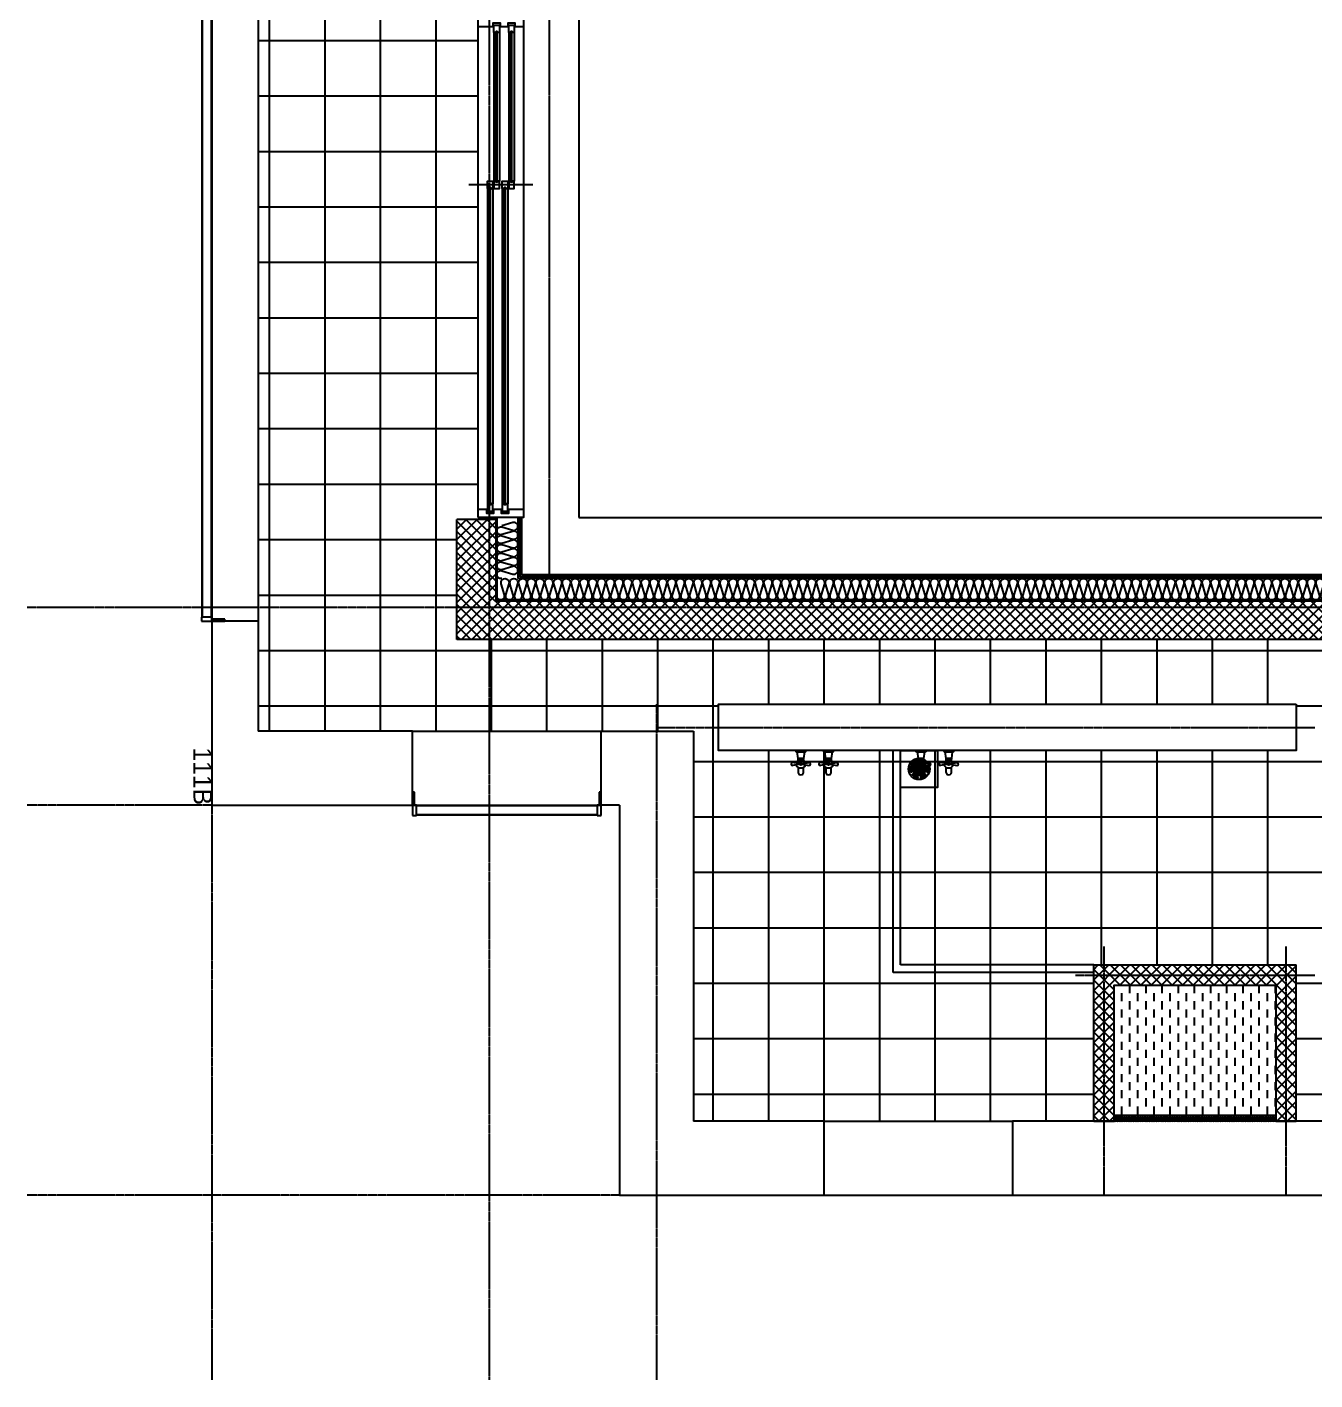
# Model space of a CAD drawing. Header units: millimetres. Extents: x 18456 to 179493, y -203649 to 469211.
# Drawn here: x 105849 to 112815, y 192401 to 199720 of the extents above; entities that cross this region are included whole.
import ezdxf

# ---------------------------------------------------------------- set-up
doc = ezdxf.new("R2010")
doc.units = ezdxf.units.MM
for name, pattern in [('X-평면도(기본형)$0$CEN', [52.5, 50, -1, 0.5, -1]), ('X-평면도(기본형)$0$HID', [2.8, 1.8, -1]), ('X-평면도(기본형)$0$HID2', [7.5, 6, -1.5])]:
    doc.linetypes.add(name, pattern=pattern)
for name, color, linetype, true_color in [('X-평면도(기본형)$0$40HAT', 9, 'Continuous', 0x808080), ('X-평면도(기본형)$0$4ELE', 4, 'Continuous', 0x00ffff), ('X-평면도(기본형)$0$4GYP', 4, 'Continuous', 0x00ffff), ('X-평면도(기본형)$0$AHID', 5, 'X-평면도(기본형)$0$HID', 0x0000ff), ('X-평면도(기본형)$0$CEN', 1, 'X-평면도(기본형)$0$CEN', 0xff0000), ('X-평면도(기본형)$0$DEFTXT', 7, 'Continuous', 0x7fdfff), ('X-평면도(기본형)$0$ETC', 9, 'Continuous', 0x808080), ('X-평면도(기본형)$0$INS', 9, 'Continuous', 0x808080), ('X-평면도(기본형)$0$INSUL', 9, 'Continuous', 0x808080), ('X-평면도(기본형)$0$LV', 4, 'Continuous', 0x00ffff), ('X-평면도(기본형)$0$TIL', 5, 'Continuous', 0x0000ff), ('X-평면도(기본형)$0$UIS', 7, 'X-평면도(기본형)$0$HID2', 0x000000), ('X-평면도(기본형)$0$W1', 2, 'Continuous', 0xffff00), ('X-평면도(기본형)$0$W2', 3, 'Continuous', 0x00ff00), ('X-평면도(기본형)$0$WID', 4, 'Continuous', 0x00ffff), ('X-평면도(기본형)$0$국기계양대', 9, 'Continuous', 0x808080), ('X-평면도(기본형)$0$설비OPEN', 9, 'Continuous', 0x808080), ('X-평면도(기본형)$0$수전', 5, 'Continuous', 0x0000ff)]:
    doc.layers.add(name, color=color, linetype=linetype, true_color=true_color)
doc.styles.add('맑은 고딕 Regular', font='')
doc.styles.get('맑은 고딕 Regular').set_extended_font_data('M+39D80 怨좊뵓')
pattern_1 = [(225, (-183867.03, 5993.16), (28.2842712, -28.2842712), []), (315, (-183867.03, 5993.16), (28.2842712, 28.2842712), [])]

# ---------------------------------------------------------------- blocks, each defined once
blk = doc.blocks.new('U276 (X-평면도(기본형)$0$ins-l)')
at = {"layer": 'X-평면도(기본형)$0$INSUL', "color": 8, "true_color": 0x808080}
for p, q in [((37, 24), (21, 76)), ((57, 76), (42, 24)), ((78, 24), (63, 76)), ((99, 76), (83, 24)), ((119, 24), (104, 76)), ((140, 76), (124, 24)), ((161, 24), (145, 76)), ((181, 76), (166, 24)), ((202, 24), (186, 76)), ((222, 76), (207, 24)), ((243, 24), (228, 76)), ((264, 76), (248, 24)), ((284, 24), (269, 76)), ((305, 76), (289, 24)), ((325, 24), (310, 76)), ((346, 76), (331, 24)), ((367, 24), (351, 76)), ((387, 76), (372, 24)), ((408, 24), (392, 76)), ((428, 76), (413, 24)), ((449, 24), (434, 76)), ((470, 76), (454, 24)), ((490, 24), (475, 76)), ((511, 76), (495, 24)), ((531, 24), (516, 76)), ((552, 76), (537, 24)), ((573, 24), (557, 76)), ((593, 76), (578, 24)), ((614, 24), (598, 76)), ((635, 76), (619, 24)), ((655, 24), (640, 76)), ((676, 76), (660, 24)), ((696, 24), (681, 76)), ((717, 76), (702, 24)), ((738, 24), (722, 76)), ((758, 76), (743, 24)), ((779, 24), (763, 76)), ((799, 76), (784, 24)), ((820, 24), (805, 76)), ((841, 76), (825, 24)), ((861, 24), (846, 76)), ((882, 76), (866, 24)), ((902, 24), (887, 76)), ((923, 76), (908, 24)), ((944, 24), (928, 76)), ((964, 76), (949, 24)), ((985, 24), (969, 76)), ((1006, 76), (990, 24)), ((1026, 24), (1011, 76)), ((1047, 76), (1031, 24)), ((1067, 24), (1052, 76)), ((1088, 76), (1073, 24)), ((1109, 24), (1093, 76)), ((1129, 76), (1114, 24)), ((1150, 24), (1134, 76)), ((1170, 76), (1155, 24)), ((1191, 24), (1176, 76)), ((1212, 76), (1196, 24)), ((1232, 24), (1217, 76)), ((1253, 76), (1237, 24)), ((1273, 24), (1258, 76)), ((1294, 76), (1279, 24)), ((1315, 24), (1299, 76)), ((1335, 76), (1320, 24)), ((1356, 24), (1340, 76)), ((1377, 76), (1361, 24)), ((1397, 24), (1382, 76)), ((1418, 76), (1402, 24)), ((1438, 24), (1423, 76)), ((1459, 76), (1443, 24)), ((1480, 24), (1464, 76)), ((1500, 76), (1485, 24)), ((1521, 24), (1505, 76)), ((1541, 76), (1526, 24)), ((1562, 24), (1547, 76)), ((1583, 76), (1567, 24)), ((1603, 24), (1588, 76)), ((1624, 76), (1608, 24)), ((1644, 24), (1629, 76)), ((1665, 76), (1650, 24)), ((1686, 24), (1670, 76)), ((1706, 76), (1691, 24)), ((1727, 24), (1711, 76)), ((1747, 76), (1732, 24)), ((1768, 24), (1753, 76)), ((1789, 76), (1773, 24)), ((1809, 24), (1794, 76)), ((1830, 76), (1814, 24)), ((1851, 24), (1835, 76)), ((1871, 76), (1856, 24)), ((1892, 24), (1876, 76)), ((1912, 76), (1897, 24)), ((1933, 24), (1918, 76)), ((1954, 76), (1938, 24)), ((1974, 24), (1959, 76)), ((1995, 76), (1979, 24)), ((2015, 24), (2000, 76)), ((2036, 76), (2021, 24)), ((2057, 24), (2041, 76)), ((2077, 76), (2062, 24)), ((2098, 24), (2082, 76)), ((2118, 76), (2103, 24)), ((2139, 24), (2124, 76)), ((2160, 76), (2144, 24)), ((2180, 24), (2165, 76)), ((2201, 76), (2185, 24)), ((2222, 24), (2206, 76)), ((2242, 76), (2227, 24)), ((2263, 24), (2247, 76)), ((2283, 76), (2268, 24)), ((2304, 24), (2288, 76)), ((2325, 76), (2309, 24)), ((2345, 24), (2330, 76)), ((2366, 76), (2350, 24)), ((2386, 24), (2371, 76)), ((2407, 76), (2392, 24)), ((2428, 24), (2412, 76)), ((2448, 76), (2433, 24)), ((2469, 24), (2453, 76)), ((2489, 76), (2474, 24)), ((2510, 24), (2495, 76)), ((2531, 76), (2515, 24)), ((2551, 24), (2536, 76)), ((2572, 76), (2556, 24)), ((2592, 24), (2577, 76)), ((2613, 76), (2598, 24)), ((2634, 24), (2618, 76)), ((2654, 76), (2639, 24)), ((2675, 24), (2659, 76)), ((2696, 76), (2680, 24)), ((2716, 24), (2701, 76)), ((2737, 76), (2721, 24)), ((2757, 24), (2742, 76)), ((2778, 76), (2763, 24)), ((2799, 24), (2783, 76)), ((2819, 76), (2804, 24)), ((2840, 24), (2824, 76)), ((2860, 76), (2845, 24)), ((2881, 24), (2866, 76)), ((2902, 76), (2886, 24))]:
    blk.add_line(p, q, dxfattribs=at)
for centre in [(19, 19), (60, 19), (101, 19), (142, 19), (184, 19), (225, 19), (266, 19), (307, 19), (349, 19), (390, 19), (431, 19), (472, 19), (513, 19), (555, 19), (596, 19), (637, 19), (678, 19), (720, 19), (761, 19), (802, 19), (843, 19), (884, 19), (926, 19), (967, 19), (1008, 19), (1049, 19), (1091, 19), (1132, 19), (1173, 19), (1214, 19), (1255, 19), (1297, 19), (1338, 19), (1379, 19), (1420, 19), (1462, 19), (1503, 19), (1544, 19), (1585, 19), (1626, 19), (1668, 19), (1709, 19), (1750, 19), (1791, 19), (1832, 19), (1874, 19), (1915, 19), (1956, 19), (1997, 19), (2039, 19), (2080, 19), (2121, 19), (2162, 19), (2203, 19), (2245, 19), (2286, 19), (2327, 19), (2368, 19), (2410, 19), (2451, 19), (2492, 19), (2533, 19), (2574, 19), (2616, 19), (2657, 19), (2698, 19), (2739, 19), (2781, 19), (2822, 19), (2863, 19)]:
    blk.add_arc(centre, 18.8, 163.3008, 16.6992, dxfattribs=at)
at = {"layer": 'X-평면도(기본형)$0$INSUL', "color": 8, "true_color": 0x808080, "extrusion": (0, 0, -1)}
for centre in [(-39, 81), (-81, 81), (-122, 81), (-163, 81), (-204, 81), (-246, 81), (-287, 81), (-328, 81), (-369, 81), (-410, 81), (-452, 81), (-493, 81), (-534, 81), (-575, 81), (-617, 81), (-658, 81), (-699, 81), (-740, 81), (-781, 81), (-823, 81), (-864, 81), (-905, 81), (-946, 81), (-987, 81), (-1029, 81), (-1070, 81), (-1111, 81), (-1152, 81), (-1194, 81), (-1235, 81), (-1276, 81), (-1317, 81), (-1358, 81), (-1400, 81), (-1441, 81), (-1482, 81), (-1523, 81), (-1565, 81), (-1606, 81), (-1647, 81), (-1688, 81), (-1729, 81), (-1771, 81), (-1812, 81), (-1853, 81), (-1894, 81), (-1936, 81), (-1977, 81), (-2018, 81), (-2059, 81), (-2100, 81), (-2142, 81), (-2183, 81), (-2224, 81), (-2265, 81), (-2307, 81), (-2348, 81), (-2389, 81), (-2430, 81), (-2471, 81), (-2513, 81), (-2554, 81), (-2595, 81), (-2636, 81), (-2677, 81), (-2719, 81), (-2760, 81), (-2801, 81), (-2842, 81), (-2884, 81)]:
    blk.add_arc(centre, 18.8, 343.3008, 196.6992, dxfattribs=at)
blk = doc.blocks.new('U133 (X-평면도(기본형)$0$ng)')
at = {"color": 0, "linetype": 'ByBlock', "lineweight": -2}
for p, q in [((-510, -103.5), (-510, 22.5)), ((-510, 22.5), (-500, 22.5)), ((-500, 22.5), (-500, -47.5)), ((500, 22.5), (510, 22.5)), ((500, -47.5), (500, 22.5)), ((510, 22.5), (510, -103.5)), ((-510, -47.5), (-488, -47.5)), ((-488, -47.5), (-488, -50.5)), ((488, -50.5), (-488, -50.5)), ((-488, -50.5), (-488, -100.5)), ((-488, -50.5), (488, -50.5)), ((488, -50.5), (488, -47.5)), ((488, -47.5), (510, -47.5)), ((488, -100.5), (488, -50.5)), ((-488, -103.5), (-510, -103.5)), ((-488, -100.5), (488, -100.5)), ((488, -100.5), (-488, -100.5)), ((-488, -100.5), (-488, -103.5)), ((488, -103.5), (488, -100.5)), ((510, -103.5), (488, -103.5))]:
    blk.add_line(p, q, dxfattribs=at)
blk = doc.blocks.new('X-평면도(기본형)$0$국기계양대')
at = {"color": 0, "linetype": 'ByBlock', "lineweight": -2}
for p, q in [((-64, 0), (0, 0)), ((-64, 0), (-64, -20)), ((0, 0), (0, -20)), ((-64, -20), (-52, -20)), ((-54, -10), (-10, -10)), ((-54, -10), (-54, -20)), ((-49, -35), (-54, -10)), ((-49, -35), (-15, -35)), ((-49, -35), (-49, -75)), ((-15, -35), (-10, -10)), ((-15, -35), (-15, -75)), ((-12, -20), (0, -20)), ((-10, -10), (-10, -20)), ((-49, -75), (-15, -75)), ((-47, -75), (-47, -140)), ((-17, -75), (-17, -140))]:
    blk.add_line(p, q, dxfattribs=at)
blk.add_circle((-32, -140), 15, dxfattribs=at)
blk = doc.blocks.new('U68 (X-평면도(기본형)$0$ng)')
at = {"color": 0, "linetype": 'ByBlock', "lineweight": -2}
for p, q in [((-1960, -103.5), (-1960, 22.5)), ((-1960, 22.5), (-1950, 22.5)), ((-1950, 22.5), (-1950, -47.5)), ((1950, 22.5), (1960, 22.5)), ((1950, -47.5), (1950, 22.5)), ((1960, 22.5), (1960, -103.5)), ((-1960, -47.5), (-1938, -47.5)), ((-1938, -47.5), (-1938, -50.5)), ((1938, -50.5), (-1938, -50.5)), ((-1938, -50.5), (-1938, -100.5)), ((-1938, -50.5), (1938, -50.5)), ((1938, -50.5), (1938, -47.5)), ((1938, -47.5), (1960, -47.5)), ((1938, -100.5), (1938, -50.5)), ((-1938, -103.5), (-1960, -103.5)), ((-1938, -100.5), (1938, -100.5)), ((1938, -100.5), (-1938, -100.5)), ((-1938, -100.5), (-1938, -103.5)), ((1938, -103.5), (1938, -100.5)), ((1960, -103.5), (1938, -103.5))]:
    blk.add_line(p, q, dxfattribs=at)
at = {"layer": 'X-평면도(기본형)$0$국기계양대'}
blk.add_blockref('X-평면도(기본형)$0$국기계양대', (1870, -53), dxfattribs=at)
blk = doc.blocks.new('X-평면도(기본형)$0$DW2700v')
at = {"layer": 'X-평면도(기본형)$0$WID', "color": 8, "true_color": 0x808080}
for p, q in [((2655, 0), (45, 0)), ((2628.5, -63), (916.5, -63)), ((916.5, -67), (916.5, -63)), ((2628.5, -67), (916.5, -67)), ((2628.5, -67), (2628.5, -63)), ((883.5, -98), (71.5, -98)), ((71.5, -102), (71.5, -98)), ((883.5, -102), (71.5, -102)), ((883.5, -102), (883.5, -98)), ((2628.5, -143), (916.5, -143)), ((916.5, -147), (916.5, -143)), ((2628.5, -147), (2628.5, -143)), ((883.5, -178), (71.5, -178)), ((71.5, -182), (71.5, -178)), ((883.5, -182), (71.5, -182)), ((883.5, -182), (883.5, -178)), ((2628.5, -147), (916.5, -147)), ((45, -245), (2655, -245))]:
    blk.add_line(p, q, dxfattribs=at)
at = {"layer": 'X-평면도(기본형)$0$WID', "color": 1, "true_color": 0xff0000}
blk.add_line((900, -295), (900, 50), dxfattribs=at)
at = {"layer": 'X-평면도(기본형)$0$WID'}
for p, q in [((920, -50), (2625, -50)), ((75, -85), (880, -85)), ((75, -115), (880, -115)), ((920, -80), (2625, -80)), ((920, -130), (2625, -130)), ((75, -165), (880, -165)), ((75, -195), (880, -195)), ((920, -160), (2625, -160))]:
    blk.add_line(p, q, dxfattribs=at)
for points in [[(0, -245), (45, -245), (45, -200), (25, -200), (25, -160), (45, -160), (45, -120), (25, -120), (25, -80), (45, -80), (45, 0), (0, 0)], [(2700, 0), (2655, 0), (2655, -45), (2675, -45), (2675, -85), (2655, -85), (2655, -125), (2675, -125), (2675, -165), (2655, -165), (2655, -245), (2700, -245)], [(920, -50), (880, -50), (880, -80), (920, -80), (920, -70), (914.5, -68.2), (914.5, -61.8), (920, -60)], [(2625, -50), (2665, -50), (2665, -80), (2625, -80), (2625, -70), (2630.5, -68.2), (2630.5, -61.8), (2625, -60)], [(75, -85), (35, -85), (35, -115), (75, -115), (75, -105), (69.5, -103.2), (69.5, -96.8), (75, -95)], [(880, -85), (920, -85), (920, -115), (880, -115), (880, -105), (885.5, -103.2), (885.5, -96.8), (880, -95)], [(920, -130), (880, -130), (880, -160), (920, -160), (920, -150), (914.5, -148.2), (914.5, -141.8), (920, -140)], [(2625, -130), (2665, -130), (2665, -160), (2625, -160), (2625, -150), (2630.5, -148.2), (2630.5, -141.8), (2625, -140)], [(75, -165), (35, -165), (35, -195), (75, -195), (75, -185), (69.5, -183.2), (69.5, -176.8), (75, -175)], [(880, -165), (920, -165), (920, -195), (880, -195), (880, -185), (885.5, -183.2), (885.5, -176.8), (880, -175)]]:
    blk.add_lwpolyline(points, close=True, dxfattribs=at)
at = {"layer": 'X-평면도(기본형)$0$WID', "color": 8, "true_color": 0x808080}
for points in [[(920, -59.2), (922.7, -60.6), (923.3, -61.6), (923.8, -63)], [(920, -70.8), (922.7, -69.4), (923.3, -68.4), (923.8, -67)], [(2625, -59.2), (2622.3, -60.6), (2621.7, -61.6), (2621.2, -63)], [(2625, -70.8), (2622.3, -69.4), (2621.7, -68.4), (2621.2, -67)], [(75, -94.2), (77.7, -95.6), (78.3, -96.6), (78.8, -98)], [(75, -105.8), (77.7, -104.4), (78.3, -103.4), (78.8, -102)], [(880, -94.2), (877.3, -95.6), (876.7, -96.6), (876.2, -98)], [(880, -105.8), (877.3, -104.4), (876.7, -103.4), (876.2, -102)], [(920, -139.2), (922.7, -140.6), (923.3, -141.6), (923.8, -143)], [(2625, -139.2), (2622.3, -140.6), (2621.7, -141.6), (2621.2, -143)], [(75, -174.2), (77.7, -175.6), (78.3, -176.6), (78.8, -178)], [(75, -185.8), (77.7, -184.4), (78.3, -183.4), (78.8, -182)], [(880, -174.2), (877.3, -175.6), (876.7, -176.6), (876.2, -178)], [(880, -185.8), (877.3, -184.4), (876.7, -183.4), (876.2, -182)], [(920, -150.8), (922.7, -149.4), (923.3, -148.4), (923.8, -147)], [(2625, -150.8), (2622.3, -149.4), (2621.7, -148.4), (2621.2, -147)]]:
    blk.add_lwpolyline(points, dxfattribs=at)
blk = doc.blocks.new('U84 (X-평면도(기본형)$0$ins-l)')
at = {"layer": 'X-평면도(기본형)$0$INSUL', "color": 8, "true_color": 0x808080}
for p, q in [((36.9, 24.2), (21.4, 75.8)), ((57.5, 75.8), (42, 24.2)), ((78.1, 24.2), (62.6, 75.8)), ((98.7, 75.8), (83.2, 24.2)), ((119.3, 24.2), (103.8, 75.8)), ((139.9, 75.8), (124.5, 24.2)), ((160.5, 24.2), (145.1, 75.8)), ((181.1, 75.8), (165.7, 24.2)), ((201.7, 24.2), (186.3, 75.8)), ((222.3, 75.8), (206.9, 24.2)), ((243, 24.2), (227.5, 75.8)), ((263.6, 75.8), (248.1, 24.2))]:
    blk.add_line(p, q, dxfattribs=at)
at = {"layer": 'X-평면도(기본형)$0$INSUL', "color": 8, "true_color": 0x808080, "extrusion": (0, 0, -1)}
for centre in [(-39.4, 81.2), (-80.7, 81.2), (-121.9, 81.2), (-163.1, 81.2), (-204.3, 81.2), (-245.5, 81.2)]:
    blk.add_arc(centre, 18.8, 343.30076, 196.69924, dxfattribs=at)
at = {"layer": 'X-평면도(기본형)$0$INSUL', "color": 8, "true_color": 0x808080}
for centre in [(18.8, 18.8), (60, 18.8), (101.3, 18.8), (142.5, 18.8), (183.7, 18.8), (224.9, 18.8)]:
    blk.add_arc(centre, 18.8, 163.30076, 16.69924, dxfattribs=at)
blk = doc.blocks.new('U135 (X-평면도(기본형)$0$ins-l)')
at = {"layer": 'X-평면도(기본형)$0$INSUL', "color": 8, "true_color": 0x808080}
for p, q in [((36.9, 24.2), (21.4, 75.8)), ((57.5, 75.8), (42, 24.2)), ((78.1, 24.2), (62.6, 75.8)), ((98.7, 75.8), (83.2, 24.2)), ((119.3, 24.2), (103.8, 75.8)), ((139.9, 75.8), (124.5, 24.2)), ((160.5, 24.2), (145.1, 75.8)), ((181.1, 75.8), (165.7, 24.2)), ((201.7, 24.2), (186.3, 75.8)), ((222.3, 75.8), (206.9, 24.2)), ((243, 24.2), (227.5, 75.8)), ((263.6, 75.8), (248.1, 24.2)), ((284.2, 24.2), (268.7, 75.8)), ((304.8, 75.8), (289.3, 24.2)), ((325.4, 24.2), (309.9, 75.8)), ((346, 75.8), (330.6, 24.2)), ((366.6, 24.2), (351.2, 75.8)), ((387.2, 75.8), (371.8, 24.2)), ((407.8, 24.2), (392.4, 75.8)), ((428.4, 75.8), (413, 24.2)), ((449.1, 24.2), (433.6, 75.8)), ((469.7, 75.8), (454.2, 24.2)), ((490.3, 24.2), (474.8, 75.8)), ((510.9, 75.8), (495.4, 24.2)), ((531.5, 24.2), (516, 75.8)), ((552.1, 75.8), (536.6, 24.2)), ((572.7, 24.2), (557.3, 75.8)), ((593.3, 75.8), (577.9, 24.2)), ((613.9, 24.2), (598.5, 75.8)), ((634.5, 75.8), (619.1, 24.2)), ((655.2, 24.2), (639.7, 75.8)), ((675.8, 75.8), (660.3, 24.2)), ((696.4, 24.2), (680.9, 75.8)), ((717, 75.8), (701.5, 24.2)), ((737.6, 24.2), (722.1, 75.8)), ((758.2, 75.8), (742.7, 24.2)), ((778.8, 24.2), (763.4, 75.8)), ((799.4, 75.8), (784, 24.2)), ((820, 24.2), (804.6, 75.8)), ((840.6, 75.8), (825.2, 24.2)), ((861.3, 24.2), (845.8, 75.8)), ((881.9, 75.8), (866.4, 24.2)), ((902.5, 24.2), (887, 75.8)), ((923.1, 75.8), (907.6, 24.2)), ((943.7, 24.2), (928.2, 75.8)), ((964.3, 75.8), (948.8, 24.2)), ((984.9, 24.2), (969.5, 75.8)), ((1005.5, 75.8), (990.1, 24.2)), ((1026.1, 24.2), (1010.7, 75.8)), ((1046.7, 75.8), (1031.3, 24.2)), ((1067.4, 24.2), (1051.9, 75.8)), ((1088, 75.8), (1072.5, 24.2)), ((1108.6, 24.2), (1093.1, 75.8)), ((1129.2, 75.8), (1113.7, 24.2)), ((1149.8, 24.2), (1134.3, 75.8)), ((1170.4, 75.8), (1154.9, 24.2)), ((1191, 24.2), (1175.6, 75.8)), ((1211.6, 75.8), (1196.2, 24.2)), ((1232.2, 24.2), (1216.8, 75.8)), ((1252.8, 75.8), (1237.4, 24.2)), ((1273.5, 24.2), (1258, 75.8)), ((1294.1, 75.8), (1278.6, 24.2)), ((1314.7, 24.2), (1299.2, 75.8)), ((1335.3, 75.8), (1319.8, 24.2)), ((1355.9, 24.2), (1340.4, 75.8)), ((1376.5, 75.8), (1361, 24.2)), ((1397.1, 24.2), (1381.7, 75.8)), ((1417.7, 75.8), (1402.3, 24.2)), ((1438.3, 24.2), (1422.9, 75.8)), ((1458.9, 75.8), (1443.5, 24.2)), ((1479.5, 24.2), (1464.1, 75.8)), ((1500.2, 75.8), (1484.7, 24.2)), ((1520.8, 24.2), (1505.3, 75.8)), ((1541.4, 75.8), (1525.9, 24.2)), ((1562, 24.2), (1546.5, 75.8)), ((1582.6, 75.8), (1567.1, 24.2)), ((1603.2, 24.2), (1587.8, 75.8)), ((1623.8, 75.8), (1608.4, 24.2)), ((1644.4, 24.2), (1629, 75.8)), ((1665, 75.8), (1649.6, 24.2)), ((1685.6, 24.2), (1670.2, 75.8)), ((1706.3, 75.8), (1690.8, 24.2)), ((1726.9, 24.2), (1711.4, 75.8)), ((1747.5, 75.8), (1732, 24.2)), ((1768.1, 24.2), (1752.6, 75.8)), ((1788.7, 75.8), (1773.2, 24.2)), ((1809.3, 24.2), (1793.8, 75.8)), ((1829.9, 75.8), (1814.5, 24.2)), ((1850.5, 24.2), (1835.1, 75.8)), ((1871.1, 75.8), (1855.7, 24.2)), ((1891.7, 24.2), (1876.3, 75.8)), ((1912.4, 75.8), (1896.9, 24.2)), ((1933, 24.2), (1917.5, 75.8)), ((1953.6, 75.8), (1938.1, 24.2)), ((1974.2, 24.2), (1958.7, 75.8)), ((1994.8, 75.8), (1979.3, 24.2)), ((2015.4, 24.2), (1999.9, 75.8)), ((2036, 75.8), (2020.6, 24.2)), ((2056.6, 24.2), (2041.2, 75.8)), ((2077.2, 75.8), (2061.8, 24.2)), ((2097.8, 24.2), (2082.4, 75.8)), ((2118.5, 75.8), (2103, 24.2)), ((2139.1, 24.2), (2123.6, 75.8)), ((2159.7, 75.8), (2144.2, 24.2)), ((2180.3, 24.2), (2164.8, 75.8)), ((2200.9, 75.8), (2185.4, 24.2)), ((2221.5, 24.2), (2206, 75.8)), ((2242.1, 75.8), (2226.7, 24.2)), ((2262.7, 24.2), (2247.3, 75.8)), ((2283.3, 75.8), (2267.9, 24.2)), ((2303.9, 24.2), (2288.5, 75.8)), ((2324.6, 75.8), (2309.1, 24.2)), ((2345.2, 24.2), (2329.7, 75.8)), ((2365.8, 75.8), (2350.3, 24.2)), ((2386.4, 24.2), (2370.9, 75.8)), ((2407, 75.8), (2391.5, 24.2)), ((2427.6, 24.2), (2412.1, 75.8)), ((2448.2, 75.8), (2432.8, 24.2)), ((2468.8, 24.2), (2453.4, 75.8)), ((2489.4, 75.8), (2474, 24.2)), ((2510, 24.2), (2494.6, 75.8)), ((2530.7, 75.8), (2515.2, 24.2)), ((2551.3, 24.2), (2535.8, 75.8)), ((2571.9, 75.8), (2556.4, 24.2)), ((2592.5, 24.2), (2577, 75.8)), ((2613.1, 75.8), (2597.6, 24.2)), ((2633.7, 24.2), (2618.2, 75.8)), ((2654.3, 75.8), (2638.9, 24.2)), ((2674.9, 24.2), (2659.5, 75.8)), ((2695.5, 75.8), (2680.1, 24.2)), ((2716.1, 24.2), (2700.7, 75.8)), ((2736.7, 75.8), (2721.3, 24.2)), ((2757.4, 24.2), (2741.9, 75.8)), ((2778, 75.8), (2762.5, 24.2)), ((2798.6, 24.2), (2783.1, 75.8)), ((2819.2, 75.8), (2803.7, 24.2)), ((2839.8, 24.2), (2824.3, 75.8)), ((2860.4, 75.8), (2845, 24.2)), ((2881, 24.2), (2865.6, 75.8)), ((2901.6, 75.8), (2886.2, 24.2)), ((2922.2, 24.2), (2906.8, 75.8)), ((2942.8, 75.8), (2927.4, 24.2)), ((2963.5, 24.2), (2948, 75.8)), ((2984.1, 75.8), (2968.6, 24.2)), ((3004.7, 24.2), (2989.2, 75.8)), ((3025.3, 75.8), (3009.8, 24.2)), ((3045.9, 24.2), (3030.4, 75.8)), ((3066.5, 75.8), (3051, 24.2)), ((3087.1, 24.2), (3071.7, 75.8)), ((3107.7, 75.8), (3092.3, 24.2)), ((3128.3, 24.2), (3112.9, 75.8)), ((3148.9, 75.8), (3133.5, 24.2)), ((3169.6, 24.2), (3154.1, 75.8)), ((3190.2, 75.8), (3174.7, 24.2)), ((3210.8, 24.2), (3195.3, 75.8)), ((3231.4, 75.8), (3215.9, 24.2)), ((3252, 24.2), (3236.5, 75.8)), ((3272.6, 75.8), (3257.1, 24.2)), ((3293.2, 24.2), (3277.8, 75.8)), ((3313.8, 75.8), (3298.4, 24.2)), ((3334.4, 24.2), (3319, 75.8)), ((3355, 75.8), (3339.6, 24.2)), ((3375.7, 24.2), (3360.2, 75.8)), ((3396.3, 75.8), (3380.8, 24.2)), ((3416.9, 24.2), (3401.4, 75.8)), ((3437.5, 75.8), (3422, 24.2)), ((3458.1, 24.2), (3442.6, 75.8)), ((3478.7, 75.8), (3463.2, 24.2)), ((3499.3, 24.2), (3483.9, 75.8)), ((3519.9, 75.8), (3504.5, 24.2)), ((3540.5, 24.2), (3525.1, 75.8)), ((3561.1, 75.8), (3545.7, 24.2)), ((3581.8, 24.2), (3566.3, 75.8)), ((3602.4, 75.8), (3586.9, 24.2)), ((3623, 24.2), (3607.5, 75.8)), ((3643.6, 75.8), (3628.1, 24.2)), ((3664.2, 24.2), (3648.7, 75.8)), ((3684.8, 75.8), (3669.3, 24.2)), ((3705.4, 24.2), (3690, 75.8)), ((3726, 75.8), (3710.6, 24.2)), ((3746.6, 24.2), (3731.2, 75.8)), ((3767.2, 75.8), (3751.8, 24.2)), ((3787.9, 24.2), (3772.4, 75.8)), ((3808.5, 75.8), (3793, 24.2)), ((3829.1, 24.2), (3813.6, 75.8)), ((3849.7, 75.8), (3834.2, 24.2)), ((3870.3, 24.2), (3854.8, 75.8)), ((3890.9, 75.8), (3875.4, 24.2)), ((3911.5, 24.2), (3896.1, 75.8)), ((3932.1, 75.8), (3916.7, 24.2))]:
    blk.add_line(p, q, dxfattribs=at)
at = {"layer": 'X-평면도(기본형)$0$INSUL', "color": 8, "true_color": 0x808080, "extrusion": (0, 0, -1)}
for centre in [(-39.4, 81.2), (-80.7, 81.2), (-121.9, 81.2), (-163.1, 81.2), (-204.3, 81.2), (-245.5, 81.2), (-286.8, 81.2), (-328, 81.2), (-369.2, 81.2), (-410.4, 81.2), (-451.6, 81.2), (-492.9, 81.2), (-534.1, 81.2), (-575.3, 81.2), (-616.5, 81.2), (-657.7, 81.2), (-699, 81.2), (-740.2, 81.2), (-781.4, 81.2), (-822.6, 81.2), (-863.8, 81.2), (-905.1, 81.2), (-946.3, 81.2), (-987.5, 81.2), (-1028.7, 81.2), (-1069.9, 81.2), (-1111.1, 81.2), (-1152.4, 81.2), (-1193.6, 81.2), (-1234.8, 81.2), (-1276, 81.2), (-1317.2, 81.2), (-1358.5, 81.2), (-1399.7, 81.2), (-1440.9, 81.2), (-1482.1, 81.2), (-1523.3, 81.2), (-1564.6, 81.2), (-1605.8, 81.2), (-1647, 81.2), (-1688.2, 81.2), (-1729.4, 81.2), (-1770.7, 81.2), (-1811.9, 81.2), (-1853.1, 81.2), (-1894.3, 81.2), (-1935.5, 81.2), (-1976.8, 81.2), (-2018, 81.2), (-2059.2, 81.2), (-2100.4, 81.2), (-2141.6, 81.2), (-2182.9, 81.2), (-2224.1, 81.2), (-2265.3, 81.2), (-2306.5, 81.2), (-2347.7, 81.2), (-2389, 81.2), (-2430.2, 81.2), (-2471.4, 81.2), (-2512.6, 81.2), (-2553.8, 81.2), (-2595.1, 81.2), (-2636.3, 81.2), (-2677.5, 81.2), (-2718.7, 81.2), (-2759.9, 81.2), (-2801.2, 81.2), (-2842.4, 81.2), (-2883.6, 81.2), (-2924.8, 81.2), (-2966, 81.2), (-3007.3, 81.2), (-3048.5, 81.2), (-3089.7, 81.2), (-3130.9, 81.2), (-3172.1, 81.2), (-3213.4, 81.2), (-3254.6, 81.2), (-3295.8, 81.2), (-3337, 81.2), (-3378.2, 81.2), (-3419.4, 81.2), (-3460.7, 81.2), (-3501.9, 81.2), (-3543.1, 81.2), (-3584.3, 81.2), (-3625.5, 81.2), (-3666.8, 81.2), (-3708, 81.2), (-3749.2, 81.2), (-3790.4, 81.2), (-3831.6, 81.2), (-3872.9, 81.2), (-3914.1, 81.2)]:
    blk.add_arc(centre, 18.8, 343.30076, 196.69924, dxfattribs=at)
at = {"layer": 'X-평면도(기본형)$0$INSUL', "color": 8, "true_color": 0x808080}
for centre in [(18.8, 18.8), (60, 18.8), (101.3, 18.8), (142.5, 18.8), (183.7, 18.8), (224.9, 18.8), (266.1, 18.8), (307.4, 18.8), (348.6, 18.8), (389.8, 18.8), (431, 18.8), (472.2, 18.8), (513.5, 18.8), (554.7, 18.8), (595.9, 18.8), (637.1, 18.8), (678.3, 18.8), (719.6, 18.8), (760.8, 18.8), (802, 18.8), (843.2, 18.8), (884.4, 18.8), (925.7, 18.8), (966.9, 18.8), (1008.1, 18.8), (1049.3, 18.8), (1090.5, 18.8), (1131.8, 18.8), (1173, 18.8), (1214.2, 18.8), (1255.4, 18.8), (1296.6, 18.8), (1337.9, 18.8), (1379.1, 18.8), (1420.3, 18.8), (1461.5, 18.8), (1502.7, 18.8), (1544, 18.8), (1585.2, 18.8), (1626.4, 18.8), (1667.6, 18.8), (1708.8, 18.8), (1750.1, 18.8), (1791.3, 18.8), (1832.5, 18.8), (1873.7, 18.8), (1914.9, 18.8), (1956.2, 18.8), (1997.4, 18.8), (2038.6, 18.8), (2079.8, 18.8), (2121, 18.8), (2162.2, 18.8), (2203.5, 18.8), (2244.7, 18.8), (2285.9, 18.8), (2327.1, 18.8), (2368.3, 18.8), (2409.6, 18.8), (2450.8, 18.8), (2492, 18.8), (2533.2, 18.8), (2574.4, 18.8), (2615.7, 18.8), (2656.9, 18.8), (2698.1, 18.8), (2739.3, 18.8), (2780.5, 18.8), (2821.8, 18.8), (2863, 18.8), (2904.2, 18.8), (2945.4, 18.8), (2986.6, 18.8), (3027.9, 18.8), (3069.1, 18.8), (3110.3, 18.8), (3151.5, 18.8), (3192.7, 18.8), (3234, 18.8), (3275.2, 18.8), (3316.4, 18.8), (3357.6, 18.8), (3398.8, 18.8), (3440.1, 18.8), (3481.3, 18.8), (3522.5, 18.8), (3563.7, 18.8), (3604.9, 18.8), (3646.2, 18.8), (3687.4, 18.8), (3728.6, 18.8), (3769.8, 18.8), (3811, 18.8), (3852.3, 18.8), (3893.5, 18.8)]:
    blk.add_arc(centre, 18.8, 163.30076, 16.69924, dxfattribs=at)
blk = doc.blocks.new('X-평면도(기본형)$0$A$C66e6687a')
at = {"layer": 'X-평면도(기본형)$0$수전', "color": 8, "true_color": 0x808080}
for p, q in [((92.5, 143), (92.5, 146.4)), ((107.5, 143), (107.5, 146.4)), ((59, 115), (56, 116.7)), ((59, 85), (56, 83.3)), ((66.5, 128), (63.5, 129.7)), ((71.1, 87.9), (68.1, 86.2)), ((75.1, 81), (72.1, 79.3)), ((82.5, 105.5), (79.5, 107.2)), ((86.5, 112.4), (83.5, 114.2)), ((95.2, 101.9), (91.4, 99.7)), ((99.2, 94.9), (95.4, 92.7)), ((96, 131.1), (96, 134.5)), ((96, 131.1), (96, 134.5)), ((96, 103.2), (96, 107.6)), ((96, 103.2), (96, 107.6)), ((96, 78.6), (96, 82.1)), ((96, 78.6), (96, 82.1)), ((104.6, 92.7), (100.7, 94.9)), ((104, 131.1), (104, 134.5)), ((104, 103.2), (104, 107.6)), ((104, 78.6), (104, 82.1)), ((108.6, 99.7), (104.7, 101.9)), ((116.5, 114.2), (113.5, 112.4)), ((120.5, 107.2), (117.5, 105.5)), ((127.9, 79.3), (124.9, 81)), ((131.9, 86.2), (128.9, 87.9)), ((131.9, 86.2), (128.9, 87.9)), ((136.5, 129.7), (133.5, 128)), ((144, 116.7), (141, 115)), ((144, 83.3), (141, 85)), ((66.5, 72), (63.5, 70.3)), ((92.5, 53.6), (92.5, 57)), ((107.5, 53.6), (107.5, 57)), ((136.5, 70.3), (133.5, 72))]:
    blk.add_line(p, q, dxfattribs=at)
blk.add_lwpolyline([(0, 0), (0, 200), (200, 200), (200, 0)], close=True, dxfattribs=at)
for radius in [57.5, 2.5]:
    blk.add_circle((100, 100), radius, dxfattribs=at)
for centre, radius, start, end in [((100, 100), 48.8, 100.96882, 139.03118), ((91, 146.4), 1.5, 0, 100.96882), ((109, 146.4), 1.5, 79.03118, 180), ((100, 100), 48.8, 40.96882, 79.03118), ((100, 100), 48.8, 160.96882, 199.03118), ((55.3, 115.4), 1.5, 60, 160.96882), ((55.3, 84.6), 1.5, 199.03118, 300), ((100, 100), 42.5, 161.81651, 198.18349), ((58.2, 113.7), 1.5, 341.81651, 60), ((58.2, 86.3), 1.5, 300, 18.18349), ((64.3, 131), 1.5, 139.03118, 240), ((100, 100), 36.5, 99.05414, 200.94586), ((67.4, 87.5), 1.5, 200.94586, 300), ((67.2, 129.3), 1.5, 240, 318.18349), ((100, 100), 42.5, 101.81651, 138.18349), ((100, 100), 30.1, 100.02342, 199.97658), ((70.3, 89.2), 1.5, 300, 19.97658), ((72.9, 78), 1.5, 120, 219.05414), ((100, 100), 36.5, 219.05414, 320.94586), ((75.8, 79.7), 1.5, 40.02342, 120), ((100, 100), 23.6, 164.41058, 255.58942), ((100, 100), 30.1, 220.02342, 319.97658), ((78.7, 105.9), 1.5, 60, 164.41058), ((81.7, 104.2), 1.5, 347.05762, 60), ((84.2, 115.5), 1.5, 135.58942, 240), ((100, 100), 17.2, 167.05762, 252.94238), ((100, 100), 23.6, 44.41058, 135.58942), ((87.2, 113.7), 1.5, 240, 312.94238), ((100, 100), 17.2, 47.05762, 132.94238), ((90.6, 101), 1.5, 174.18949, 300), ((100, 100), 10.9, 125.81051, 174.18949), ((91, 143), 1.5, 281.81651, 0), ((94.5, 107.6), 1.5, 0, 125.81051), ((94.5, 78.6), 1.5, 255.58942, 0), ((94.5, 134.5), 1.5, 0, 99.05414), ((96.1, 91.4), 1.5, 120, 245.81051), ((94.5, 131.1), 1.5, 280.02342, 0), ((94.5, 131.1), 1.5, 280.02342, 0), ((94.5, 82.1), 1.5, 0, 72.94238), ((94.5, 103.2), 1.5, 300, 0), ((100, 100), 10.9, 245.81051, 294.18949), ((100, 93.6), 1.5, 60, 120), ((105.5, 134.5), 1.5, 80.94586, 180), ((105.5, 131.1), 1.5, 180, 259.97658), ((105.5, 107.6), 1.5, 54.18949, 180), ((105.5, 103.2), 1.5, 180, 240), ((105.5, 82.1), 1.5, 107.05762, 180), ((105.5, 78.6), 1.5, 180, 284.41058), ((103.9, 91.4), 1.5, 294.18949, 60), ((100, 100), 17.2, 287.05762, 12.94238), ((100, 100), 30.1, 340.02342, 79.97658), ((100, 100), 36.5, 339.05414, 80.94586), ((100, 100), 23.6, 284.41058, 15.58942), ((100, 100), 10.9, 5.81051, 54.18949), ((109, 143), 1.5, 180, 258.18349), ((109.4, 101), 1.5, 240, 5.81051), ((100, 100), 42.5, 41.81651, 78.18349), ((112.8, 113.7), 1.5, 227.05762, 300), ((115.8, 115.5), 1.5, 300, 44.41058), ((118.3, 104.2), 1.5, 120, 192.94238), ((121.3, 105.9), 1.5, 15.58942, 120), ((124.2, 79.7), 1.5, 60, 139.97658), ((127.1, 78), 1.5, 320.94586, 60), ((129.7, 89.2), 1.5, 160.02342, 240), ((132.8, 129.3), 1.5, 221.81651, 300), ((132.6, 87.5), 1.5, 240, 339.05414), ((135.7, 131), 1.5, 300, 40.96882), ((141.8, 113.7), 1.5, 120, 198.18349), ((100, 100), 42.5, 341.81651, 18.18349), ((141.8, 86.3), 1.5, 161.81651, 240), ((144.7, 115.4), 1.5, 19.03118, 120), ((144.7, 84.6), 1.5, 240, 340.96882), ((100, 100), 48.8, 340.96882, 19.03118), ((64.3, 69), 1.5, 120, 220.96882), ((100, 100), 48.8, 220.96882, 259.03118), ((67.2, 70.7), 1.5, 41.81651, 120), ((100, 100), 42.5, 221.81651, 258.18349), ((91, 53.6), 1.5, 259.03118, 360), ((91, 57), 1.5, 0, 78.18349), ((109, 57), 1.5, 101.81651, 180), ((109, 53.6), 1.5, 180, 280.96882), ((100, 100), 42.5, 281.81651, 318.18349), ((100, 100), 48.8, 280.96882, 319.03118), ((132.8, 70.7), 1.5, 60, 138.18349), ((135.7, 69), 1.5, 319.03118, 60)]:
    blk.add_arc(centre, radius, start, end, dxfattribs=at)
blk = doc.blocks.new('X-평면도(기본형)$0$수전-1')
at = {"layer": 'X-평면도(기본형)$0$수전'}
for p, q in [((33477.5, -11070.1), (33477.5, -11099.3)), ((33477.5, -11099.3), (33477.5, -11128.5)), ((33484.5, -11099.3), (33484.5, -11079.4)), ((33484.5, -11119.2), (33484.5, -11099.3)), ((33548.8, -11093.5), (33542.1, -11055.2)), ((33548.8, -11105.1), (33542.1, -11143.3)), ((33552.1, -11093.5), (33558.8, -11055.2)), ((33552.1, -11105.1), (33558.8, -11143.3)), ((33594.8, -11084.6), (33568.4, -11084.6)), ((33568.4, -11114), (33594.8, -11114))]:
    blk.add_line(p, q, dxfattribs=at)
for points in [[(33484.5, -11080), (33520.4, -11085), (33520.4, -11099.3), (33520.4, -11113.6), (33484.5, -11118.6)], [(33545.7, -11122.4), (33540.9, -11122.4), (33527.3, -11108.9), (33527.3, -11089.7), (33540.9, -11076.2), (33545.7, -11076.2)], [(33555.1, -11076.2), (33560, -11076.2), (33573.5, -11089.7), (33573.5, -11108.9)], [(33573.5, -11108.9), (33560, -11122.4), (33555.1, -11122.4)]]:
    blk.add_lwpolyline(points, dxfattribs=at)
blk.add_circle((33550.4, -11099.3), 5.91, dxfattribs=at)
for centre, radius, start, end in [((33550.4, -11055.2), 8.37, 0, 180), ((33471.5, -11081.8), 13.2, 10.58802, 62.81477), ((33471.5, -11116.8), 13.2, 297.18523, 349.41198), ((33527.4, -11057.7), 28.1, 255.69202, 278.48901), ((33527.4, -11140.9), 28.1, 81.51099, 104.30798), ((33594.8, -11099.3), 14.7, 270, 90), ((33550.4, -11143.3), 8.37, 180, 0)]:
    blk.add_arc(centre, radius, start, end, dxfattribs=at)

msp = doc.modelspace()

# ---------------------------------------------------------------- hatches: boundary and pattern name
at = {"layer": 'X-평면도(기본형)$0$40HAT'}
h = msp.add_hatch(dxfattribs=at)
h.set_pattern_fill('H3', color=256, scale=40, angle=270, style=0, pattern_type=2)
h.set_pattern_definition(pattern_1)
h.paths.add_polyline_path([(112884.2, 196405.6), (112884.2, 196615.6), (108384.2, 196615.6), (108384.2, 197055.6), (108174.2, 197055.6), (108174.2, 196405.6)], flags=0)
h = msp.add_hatch(dxfattribs=at)
h.set_pattern_fill('H3', color=256, scale=40, angle=270, style=0, pattern_type=2)
h.set_pattern_definition(pattern_1)
h.paths.add_polyline_path([(111619.2, 193800.6), (111729.2, 193800.6), (111729.2, 194535.6), (112604.2, 194535.6), (112604.2, 193800.6), (112714.2, 193800.6), (112714.2, 194645.6), (111619.2, 194645.6)], flags=0)
at = {"layer": 'X-평면도(기본형)$0$TIL'}
h = msp.add_hatch(dxfattribs=at)
h.set_pattern_fill('H3', color=256, scale=300, angle=315, style=0, pattern_type=2)
h.set_pattern_definition([(270, (-351839.14, 108446.84), (300, -1e-13), []), (360, (-351839.14, 108446.84), (1e-13, 300), [])])
h.paths.add_polyline_path([(107299.2, 203135.6), (107099.2, 203135.6), (107099.2, 195910.6), (109454.2, 195910.6), (109454.2, 193800.6), (111619.2, 193800.6), (111619.2, 194645.6), (112714.2, 194645.6), (112714.2, 193800.6), (115249.2, 193800.6), (115249.2, 195590.6), (123704.2, 195590.6), (123704.2, 196735.6), (115454.2, 196735.6), (115454.2, 196405.6), (114404.2, 196405.6), (114404.2, 196520.6), (112884.2, 196520.6), (112884.2, 196405.6), (108174.2, 196405.6), (108174.2, 197055.6), (108289.2, 197055.6), (108289.2, 199775.6), (108174.2, 199775.6), (108174.2, 201130.6), (108259.2, 201130.6), (108259.2, 201430.6), (108409.2, 201430.6), (108409.2, 203135.6), (108069.2, 203135.6), (108069.2, 203235.6), (108409.2, 203235.6), (108409.2, 205090.6), (107099.2, 205090.6), (107099.2, 203235.6), (107299.2, 203235.6)], flags=0)
h.paths.add_polyline_path([(107624.2, 203995.6), (108274.2, 203995.6), (108274.2, 203345.6), (107624.2, 203345.6)], flags=0)
h.paths.add_polyline_path([(109589.2, 196055.6), (112714.2, 196055.6), (112714.2, 195805.6), (109589.2, 195805.6)], flags=0)
at = {"layer": 'X-평면도(기본형)$0$설비OPEN'}
h = msp.add_hatch(dxfattribs=at)
h.set_pattern_fill('DASH', color=256, scale=350, angle=270, style=0, pattern_type=2)
h.set_pattern_definition([(270, (-168537.757, -262388.453), (43.75, -43.75), [43.75, -43.75])])
h.paths.add_polyline_path([(112604.2, 194535.6), (112604.2, 193830.6), (111729.2, 193830.6), (111729.2, 194535.6)], flags=0)

# ---------------------------------------------------------------- linework, layer by layer
at = {"layer": 'X-평면도(기본형)$0$4ELE'}
for p, q in [((106849.2, 200425.6), (106849.2, 196505.6)), ((107099.2, 200425.6), (107099.2, 196505.6)), ((107934.2, 195910.6), (108954.2, 195910.6)), ((107934.2, 195510.6), (108954.2, 195510.6)), ((110159.2, 193800.6), (111179.2, 193800.6)), ((110159.2, 193400.6), (111179.2, 193400.6))]:
    msp.add_line(p, q, dxfattribs=at)
at = {"layer": 'X-평면도(기본형)$0$4GYP'}
for p, q in [((108514.2, 197065.6), (108514.2, 196745.6)), ((108524.2, 197065.6), (108524.2, 196755.6)), ((112894.2, 196745.6), (108514.2, 196745.6)), ((112894.2, 196755.6), (108524.2, 196755.6))]:
    msp.add_line(p, q, dxfattribs=at)
at = {"layer": 'X-평면도(기본형)$0$AHID'}
msp.add_lwpolyline([(108674.2, 196755.6), (108674.2, 200875.6)], dxfattribs=at)
at = {"layer": 'X-평면도(기본형)$0$CEN'}
for p, q in [((108349.2, 201290.6), (108349.2, 192400.6)), ((105849.2, 196580.6), (115254.2, 196580.6)), ((109254.2, 196055.6), (109254.2, 192400.6)), ((109254.2, 195930.6), (112814.2, 195930.6)), ((106849.2, 195510.6), (105849.2, 195510.6)), ((106849.2, 195510.6), (106849.2, 192400.6)), ((111674.2, 193400.6), (111674.2, 194745.6)), ((112659.2, 193400.6), (112659.2, 194745.6)), ((111519.2, 194590.6), (112814.2, 194590.6)), ((109054.2, 193400.6), (105849.2, 193400.6))]:
    msp.add_line(p, q, dxfattribs=at)
at = {"layer": 'X-평면도(기본형)$0$INS'}
for p, q in [((108389.2, 197065.6), (108389.2, 196620.6)), ((108504.2, 197065.6), (108504.2, 196735.6)), ((112894.2, 196735.6), (108504.2, 196735.6)), ((112894.2, 196620.6), (108389.2, 196620.6))]:
    msp.add_line(p, q, dxfattribs=at)
at = {"layer": 'X-평면도(기본형)$0$LV'}
for p, q in [((110534.2, 194605.6), (110534.2, 195805.6)), ((110574.2, 194645.6), (110574.2, 195805.6)), ((111619.2, 194645.6), (110574.2, 194645.6)), ((111619.2, 194605.6), (110534.2, 194605.6))]:
    msp.add_line(p, q, dxfattribs=at)
at = {"layer": 'X-평면도(기본형)$0$UIS'}
msp.add_lwpolyline([(109009.2, 200875.6), (109009.2, 200425.6), (108834.2, 200425.6), (108834.2, 197065.6), (114654.2, 197065.6), (114654.2, 197395.6), (115104.2, 197395.6)], dxfattribs=at)
at = {"layer": 'X-평면도(기본형)$0$W1'}
for p, q in [((107099.2, 196505.6), (106849.2, 196505.6)), ((106849.2, 196505.6), (106849.2, 195510.6)), ((107099.2, 196505.6), (107099.2, 195910.6)), ((107934.2, 195910.6), (107099.2, 195910.6)), ((107934.2, 195510.6), (107934.2, 195910.6)), ((108954.2, 195510.6), (108954.2, 195910.6)), ((108954.2, 195910.6), (109454.2, 195910.6)), ((109454.2, 195910.6), (109454.2, 193800.6)), ((106849.2, 195510.6), (107934.2, 195510.6)), ((109054.2, 195510.6), (108954.2, 195510.6)), ((109054.2, 195510.6), (109054.2, 193400.6)), ((110159.2, 193800.6), (109454.2, 193800.6)), ((110159.2, 193800.6), (110159.2, 193400.6)), ((111179.2, 193800.6), (111179.2, 193400.6)), ((113069.2, 193800.6), (111179.2, 193800.6)), ((109054.2, 193400.6), (110159.2, 193400.6)), ((111179.2, 193400.6), (113069.2, 193400.6))]:
    msp.add_line(p, q, dxfattribs=at)
msp.add_lwpolyline([(112714.2, 196055.6), (112714.2, 195805.6), (109589.2, 195805.6), (109589.2, 196055.6)], close=True, dxfattribs=at)
at = {"layer": 'X-평면도(기본형)$0$W2'}
for p, q in [((108384.2, 197055.6), (108174.2, 197055.6)), ((108174.2, 196405.6), (108174.2, 197055.6)), ((108384.2, 197055.6), (108384.2, 196615.6)), ((108384.2, 196615.6), (112884.2, 196615.6)), ((112884.2, 196405.6), (108174.2, 196405.6)), ((111619.2, 194645.6), (112714.2, 194645.6)), ((111619.2, 193800.6), (111619.2, 194645.6)), ((112714.2, 193800.6), (112714.2, 194645.6)), ((111729.2, 194535.6), (112604.2, 194535.6)), ((111729.2, 193800.6), (111729.2, 194535.6)), ((112604.2, 194535.6), (112604.2, 193800.6)), ((111619.2, 193800.6), (111729.2, 193800.6)), ((112604.2, 193800.6), (112714.2, 193800.6))]:
    msp.add_line(p, q, dxfattribs=at)
at = {"layer": 'X-평면도(기본형)$0$설비OPEN'}
msp.add_lwpolyline([(112604.2, 194535.6), (112604.2, 193830.6), (111729.2, 193830.6), (111729.2, 194535.6)], close=True, dxfattribs=at)

# ---------------------------------------------------------------- block references
at = {"xscale": -1, "rotation": 90}
msp.add_blockref('X-평면도(기본형)$0$DW2700v', (108289.2, 199765.6), dxfattribs=at)
at = {"layer": 'X-평면도(기본형)$0$ETC', "xscale": -1, "rotation": 270}
msp.add_blockref('U68 (X-평면도(기본형)$0$ng)', (106896.7, 198465.6), dxfattribs=at)
at = {"layer": 'X-평면도(기본형)$0$ETC', "xscale": -1}
msp.add_blockref('U133 (X-평면도(기본형)$0$ng)', (108444.2, 195558.1), dxfattribs=at)
at = {"layer": 'X-평면도(기본형)$0$INSUL', "xscale": -1.149999999999999, "yscale": 1.149999999999999, "zscale": 1.149999999999999, "rotation": 270}
msp.add_blockref('U84 (X-평면도(기본형)$0$ins-l)', (108389.2, 196735.6), dxfattribs=at)
at = {"layer": 'X-평면도(기본형)$0$INSUL'}
for name, p, xscale, yscale, zscale in [('U135 (X-평면도(기본형)$0$ins-l)', (108389.2, 196620.6), 1.149999999999999, 1.149999999999999, 1.149999999999999), ('U276 (X-평면도(기본형)$0$ins-l)', (111729.2, 193800.6), 0.2999999999999999, 0.2999999999999999, 0.2999999999999999)]:
    msp.add_blockref(name, p, dxfattribs=dict(at, xscale=xscale, yscale=yscale, zscale=zscale))
at = {"layer": 'X-평면도(기본형)$0$수전'}
for name, p, rotation in [('X-평면도(기본형)$0$수전-1', (121133.5, 229283.1), 270), ('X-평면도(기본형)$0$수전-1', (121283.5, 229283.1), 270), ('X-평면도(기본형)$0$A$C66e6687a', (110774.2, 195805.6), 180), ('X-평면도(기본형)$0$수전-1', (121783.5, 229283.1), 270), ('X-평면도(기본형)$0$수전-1', (121933.5, 229283.1), 270)]:
    msp.add_blockref(name, p, dxfattribs=dict(at, rotation=rotation))

# ---------------------------------------------------------------- texts
at = {"layer": 'X-평면도(기본형)$0$DEFTXT', "insert": (106849.2, 195510.6), "char_height": 100, "width": 793.478, "attachment_point": 3, "rotation": 270, "style": '맑은 고딕 Regular'}
msp.add_mtext('111B', dxfattribs=at)

doc.saveas('drawing.dxf')
